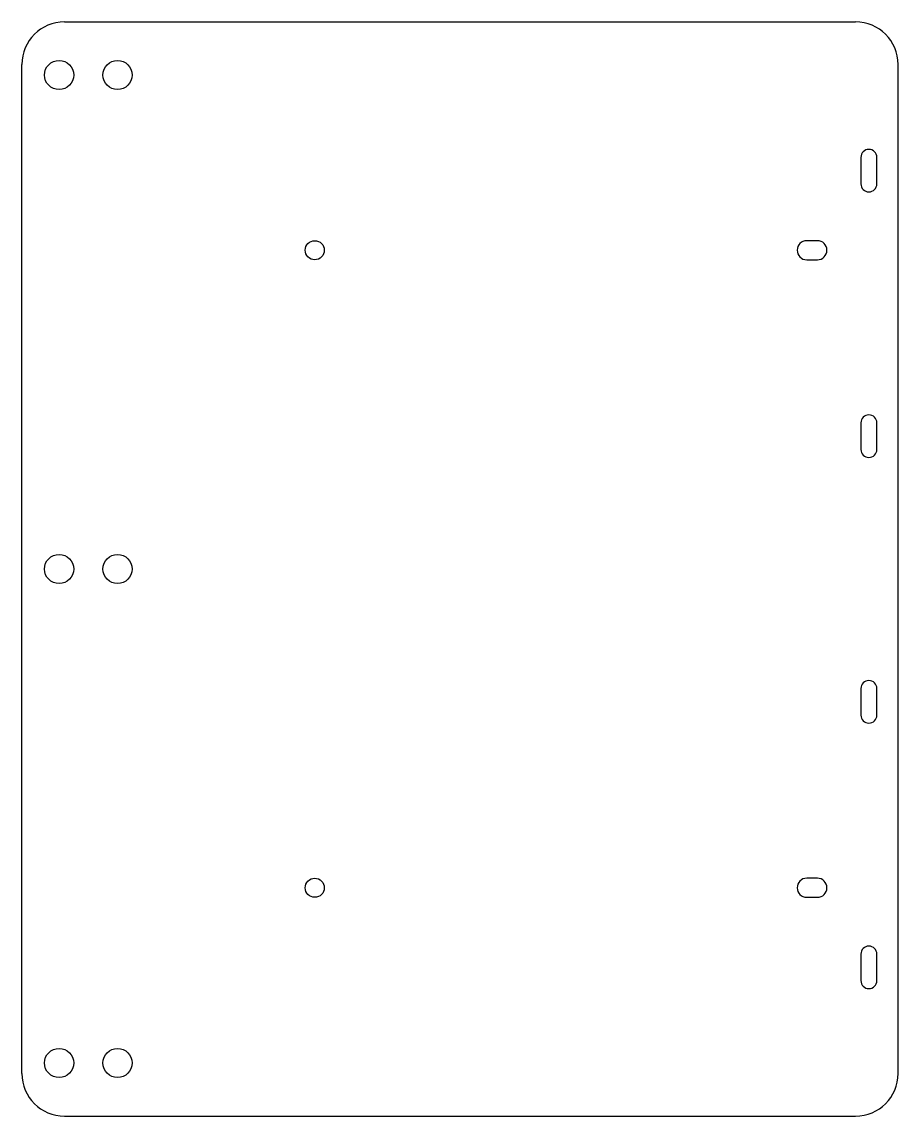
# Model space of a CAD drawing. Header units: millimetres. Extents: x 0 to 165, y -103 to 103.
import ezdxf

# ---------------------------------------------------------------- set-up
doc = ezdxf.new("R2010")
doc.units = ezdxf.units.MM

msp = doc.modelspace()

# ---------------------------------------------------------------- linework, layer by layer
for p, q in [((8, 103), (156.92, 103)), ((0, -95), (0, 95)), ((164.92, -95), (164.92, 95)), ((157.92, 77.5), (157.92, 72.5)), ((160.92, 72.5), (160.92, 77.5)), ((149.72, 61.81), (147.72, 61.81)), ((147.72, 58.21), (149.72, 58.21)), ((157.92, 27.5), (157.92, 22.5)), ((160.92, 22.5), (160.92, 27.5)), ((157.92, -22.5), (157.92, -27.5)), ((160.92, -27.5), (160.92, -22.5)), ((149.72, -58.21), (147.72, -58.21)), ((147.72, -61.81), (149.72, -61.81)), ((157.92, -72.5), (157.92, -77.5)), ((160.92, -77.5), (160.92, -72.5)), ((8, -103), (156.92, -103))]:
    msp.add_line(p, q)
for centre, radius in [((7, 93), 2.75), ((18, 93), 2.75), ((55.12, 60.01), 1.8), ((7, 0), 2.75), ((18, 0), 2.75), ((55.12, -60.01), 1.8), ((7, -93), 2.75), ((18, -93), 2.75)]:
    msp.add_circle(centre, radius)
for centre, radius, start, end in [((8, 95), 8, 90, 180), ((156.92, 95), 8, 0, 90), ((159.42, 77.5), 1.5, 0, 180), ((159.42, 72.5), 1.5, 180, 360), ((147.72, 60.01), 1.8, 90, 270), ((149.72, 60.01), 1.8, -90, 90), ((159.42, 27.5), 1.5, 0, 180), ((159.42, 22.5), 1.5, 180, 360), ((159.42, -22.5), 1.5, 0, 180), ((159.42, -27.5), 1.5, 180, 360), ((147.72, -60.01), 1.8, 90, 270), ((149.72, -60.01), 1.8, -90, 90), ((159.42, -72.5), 1.5, 0, 180), ((159.42, -77.5), 1.5, 180, 360), ((8, -95), 8, 180, 270), ((156.92, -95), 8, -90, 0)]:
    msp.add_arc(centre, radius, start, end)

doc.saveas('drawing.dxf')
